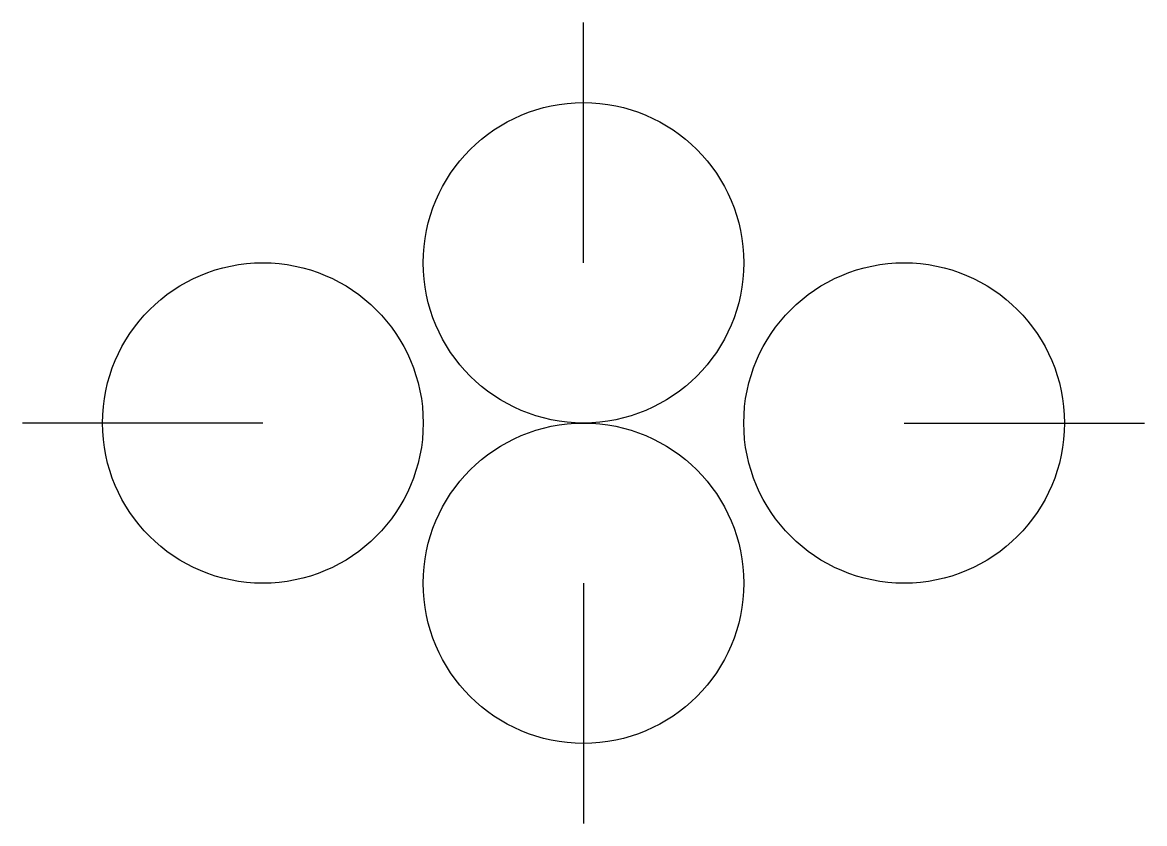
# Model space of a CAD drawing. Extents: x 0.75 to 4.25, y 0.75 to 3.25.
import ezdxf

# ---------------------------------------------------------------- set-up
doc = ezdxf.new("R2010")
doc.units = 0
doc.layers.get('0').update_dxf_attribs({"linetype": 'CONTINUOUS'})

# ---------------------------------------------------------------- blocks, each defined once
blk = doc.blocks.new('BLOCK1')
at = {"color": 0}
blk.add_line((0.5, 0.5), (0.5, 1.25), dxfattribs=at)
blk.add_circle((0.5, 0.5), 0.5, dxfattribs=at)

msp = doc.modelspace()

# ---------------------------------------------------------------- block references
at = {"color": 0}
msp.add_blockref('BLOCK1', (2, 2), dxfattribs=at)
for p, rotation in [((2, 1.5), 90), ((3, 2.5), 270), ((3, 2), 180)]:
    msp.add_blockref('BLOCK1', p, dxfattribs=dict(at, rotation=rotation))

doc.saveas('drawing.dxf')
